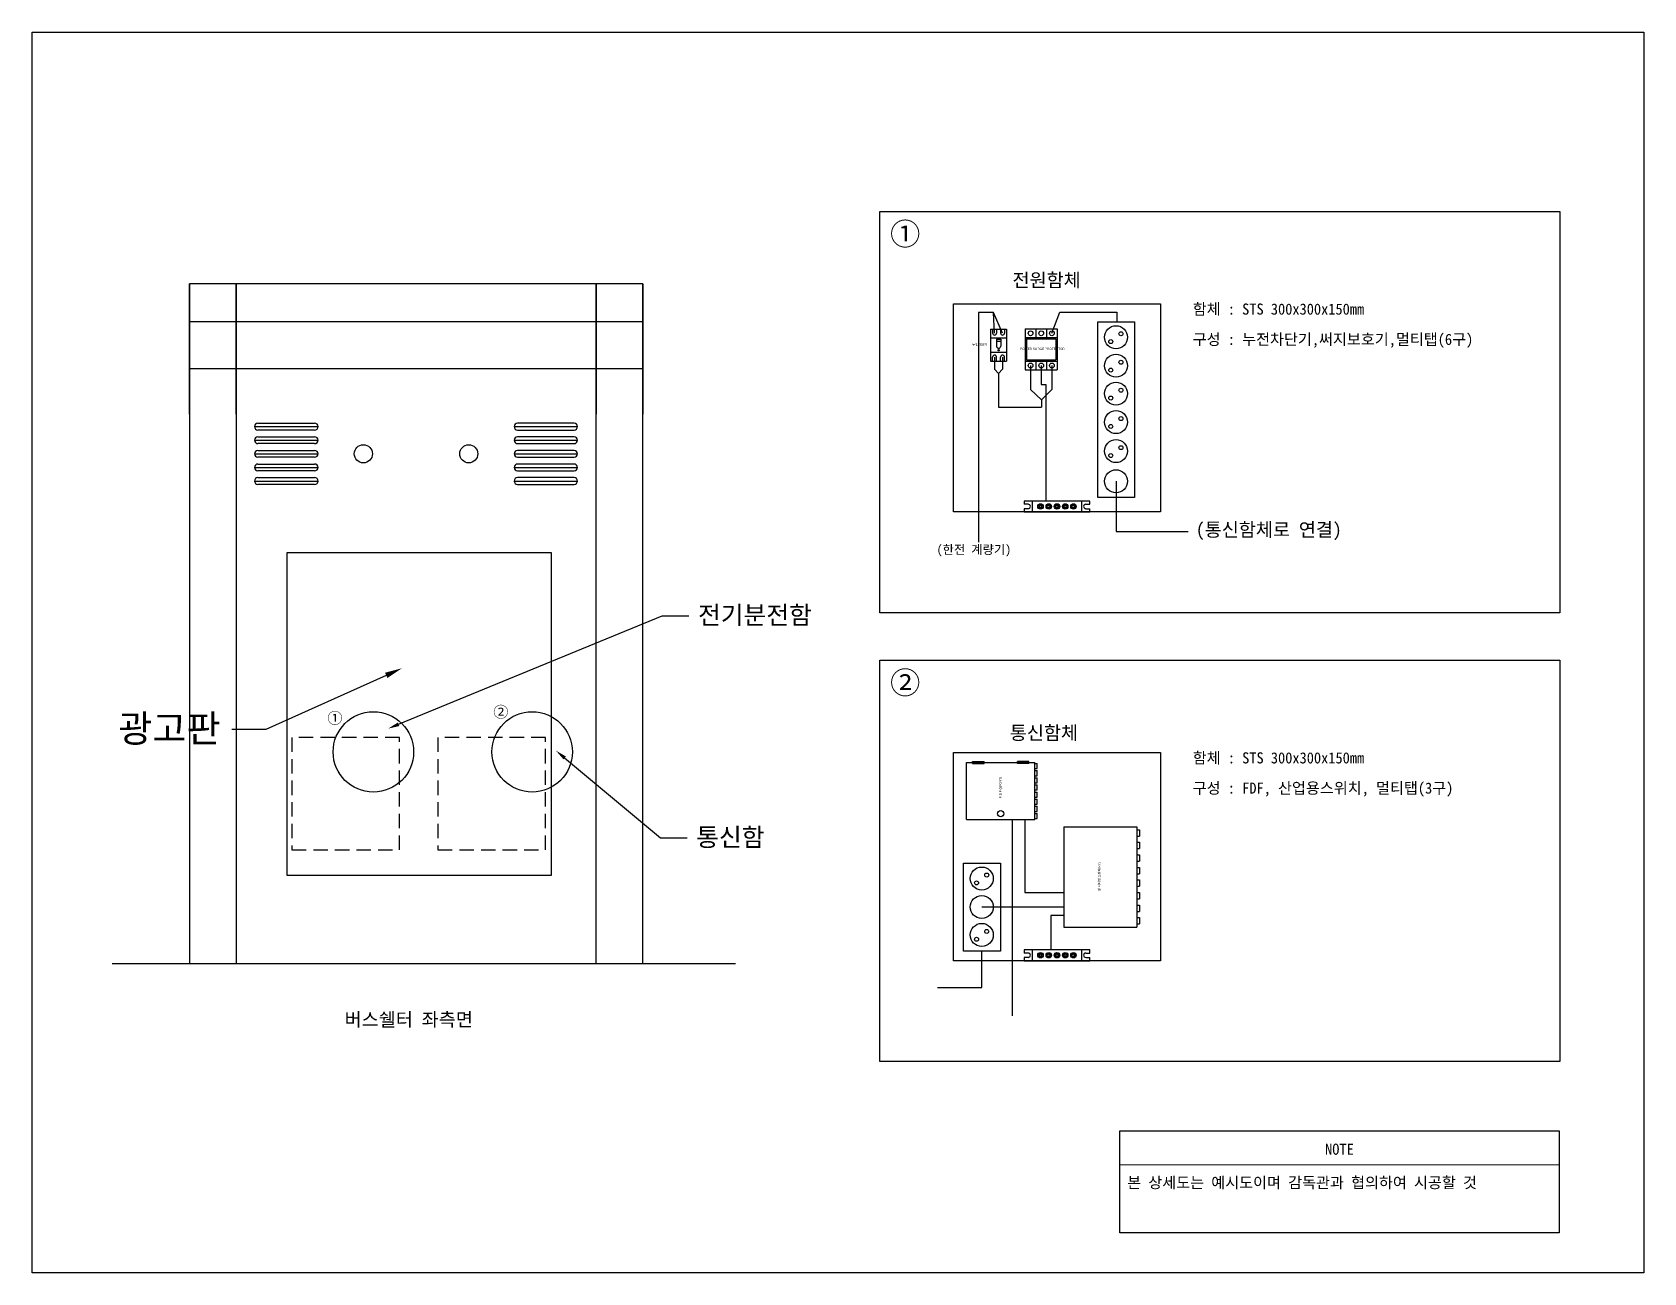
# Model space of a CAD drawing. Header units: millimetres. Extents: x -6 to 705, y -10 to 538.
import ezdxf
from ezdxf import colors
from ezdxf.entities.mleader import LeaderData, LeaderLine
from ezdxf.math import Vec2, Vec3

# ---------------------------------------------------------------- set-up
doc = ezdxf.new("R2010")
doc.units = ezdxf.units.MM
doc.linetypes.add('HIDDEN', pattern=[9.525, 6.35, -3.175])
doc.styles.add('GHS', font='Dotum.ttf', dxfattribs={"width": 0.9})
doc.styles.get("Standard").update_dxf_attribs({"font": 'GulimChe.ttf'})
doc.styles.add('굴림', font='GulimChe.ttf')

# ---------------------------------------------------------------- blocks, each defined once
blk = doc.blocks.new('A$C6F995DC5')
at = {"linetype": 'ByBlock'}
for p, q in [((96.8, 16.1), (0, 16.1)), ((0, 16.1), (0, 11.3)), ((6, 11.3), (0, 11.3)), ((0, 4.8), (0, 0)), ((6, 4.8), (0, 4.8)), ((12.1, 16.1), (12.1, 0)), ((22.2, 8.9), (23.3, 10.1)), ((23.1, 8.1), (22.2, 8.9)), ((22.2, 7.2), (23.1, 8.1)), ((23.3, 6.1), (22.2, 7.2)), ((23.3, 10.1), (24.2, 9.2)), ((24.2, 6.9), (23.3, 6.1)), ((24.2, 9.2), (25, 10.1)), ((25, 6.1), (24.2, 6.9)), ((25, 10.1), (26.2, 8.9)), ((26.2, 7.2), (25, 6.1)), ((26.2, 8.9), (25.3, 8.1)), ((25.3, 8.1), (26.2, 7.2)), ((34.3, 8.9), (35.4, 10.1)), ((35.1, 8.1), (34.3, 8.9)), ((34.3, 7.2), (35.1, 8.1)), ((35.4, 6.1), (34.3, 7.2)), ((35.4, 10.1), (36.3, 9.2)), ((36.3, 6.9), (35.4, 6.1)), ((36.3, 9.2), (37.1, 10.1)), ((37.1, 6.1), (36.3, 6.9)), ((37.1, 10.1), (38.3, 8.9)), ((38.3, 7.2), (37.1, 6.1)), ((38.3, 8.9), (37.4, 8.1)), ((37.4, 8.1), (38.3, 7.2)), ((46.4, 8.9), (47.5, 10.1)), ((47.2, 8.1), (46.4, 8.9)), ((46.4, 7.2), (47.2, 8.1)), ((47.5, 6.1), (46.4, 7.2)), ((47.5, 10.1), (48.4, 9.2)), ((48.4, 6.9), (47.5, 6.1)), ((48.4, 9.2), (49.2, 10.1)), ((49.2, 6.1), (48.4, 6.9)), ((49.2, 10.1), (50.4, 8.9)), ((50.4, 7.2), (49.2, 6.1)), ((50.4, 8.9), (49.5, 8.1)), ((49.5, 8.1), (50.4, 7.2)), ((58.5, 8.9), (59.6, 10.1)), ((59.3, 8.1), (58.5, 8.9)), ((58.5, 7.2), (59.3, 8.1)), ((59.6, 6.1), (58.5, 7.2)), ((59.6, 10.1), (60.5, 9.2)), ((60.5, 6.9), (59.6, 6.1)), ((60.5, 9.2), (61.3, 10.1)), ((61.3, 6.1), (60.5, 6.9)), ((61.3, 10.1), (62.5, 8.9)), ((62.5, 7.2), (61.3, 6.1)), ((62.5, 8.9), (61.6, 8.1)), ((61.6, 8.1), (62.5, 7.2)), ((70.6, 8.9), (71.7, 10.1)), ((71.4, 8.1), (70.6, 8.9)), ((70.6, 7.2), (71.4, 8.1)), ((71.7, 6.1), (70.6, 7.2)), ((71.7, 10.1), (72.6, 9.2)), ((72.6, 6.9), (71.7, 6.1)), ((72.6, 9.2), (73.4, 10.1)), ((73.4, 6.1), (72.6, 6.9)), ((73.4, 10.1), (74.6, 8.9)), ((74.6, 7.2), (73.4, 6.1)), ((74.6, 8.9), (73.7, 8.1)), ((73.7, 8.1), (74.6, 7.2)), ((84.7, 16.1), (84.7, 0)), ((90.7, 11.3), (96.8, 11.3)), ((90.7, 4.8), (96.8, 4.8)), ((96.8, 11.3), (96.8, 16.1)), ((96.8, 0), (96.8, 4.8)), ((0, 0), (96.8, 0))]:
    blk.add_line(p, q, dxfattribs=at)
for centre, radius in [((24.2, 8.1), 4.03), ((24.2, 8.1), 3.23), ((36.3, 8.1), 4.03), ((36.3, 8.1), 3.23), ((48.4, 8.1), 4.03), ((48.4, 8.1), 3.23), ((60.5, 8.1), 4.03), ((60.5, 8.1), 3.23), ((72.6, 8.1), 4.03), ((72.6, 8.1), 3.23)]:
    blk.add_circle(centre, radius, dxfattribs=at)
for centre, start, end in [((6, 8.1), 270, 90), ((90.7, 8.1), 90, 270)]:
    blk.add_arc(centre, 3.23, start, end, dxfattribs=at)

msp = doc.modelspace()

# ---------------------------------------------------------------- linework, layer by layer
for p, q in [((63.7, 423.99), (63.7, 426.64)), ((63.7, 426.64), (63.7, 280.93)), ((63.7, 369.14), (63.7, 426.64)), ((263.7, 426.64), (63.7, 426.64)), ((84.3, 369.14), (84.3, 426.64)), ((84.3, 426.64), (84.3, 281.57)), ((243.1, 126.64), (243.1, 426.64)), ((243.1, 426.64), (243.1, 369.14)), ((263.7, 426.64), (263.7, 369.14)), ((263.7, 126.64), (263.7, 426.64)), ((263.7, 409.88), (63.7, 409.88)), ((263.7, 389.18), (63.7, 389.18)), ((92.46, 363.64), (120.46, 363.64)), ((93.96, 365.14), (118.96, 365.14)), ((206.94, 363.64), (234.94, 363.64)), ((233.44, 365.14), (208.44, 365.14)), ((92.46, 357.64), (120.46, 357.64)), ((118.96, 362.14), (93.96, 362.14)), ((93.96, 359.14), (118.96, 359.14)), ((118.96, 356.14), (93.96, 356.14)), ((206.94, 357.64), (234.94, 357.64)), ((208.44, 362.14), (233.44, 362.14)), ((233.44, 359.14), (208.44, 359.14)), ((208.44, 356.14), (233.44, 356.14)), ((92.46, 351.64), (120.46, 351.64)), ((93.96, 353.14), (118.96, 353.14)), ((118.96, 350.14), (93.96, 350.14)), ((206.94, 351.64), (234.94, 351.64)), ((233.44, 353.14), (208.44, 353.14)), ((208.44, 350.14), (233.44, 350.14)), ((92.46, 345.64), (120.46, 345.64)), ((93.96, 347.14), (118.96, 347.14)), ((118.96, 344.14), (93.96, 344.14)), ((206.94, 345.64), (234.94, 345.64)), ((233.44, 347.14), (208.44, 347.14)), ((208.44, 344.14), (233.44, 344.14)), ((92.46, 339.64), (120.46, 339.64)), ((93.96, 341.14), (118.96, 341.14)), ((118.96, 338.14), (93.96, 338.14)), ((206.94, 339.64), (234.94, 339.64)), ((233.44, 341.14), (208.44, 341.14)), ((208.44, 338.14), (233.44, 338.14)), ((63.7, 280.93), (63.7, 126.64)), ((84.3, 281.57), (84.3, 126.64)), ((449.39, 147.96), (443.73, 147.96)), ((443.73, 147.96), (443.73, 132.86)), ((304.64, 126.64), (29.67, 126.64)), ((263.7, 126.64), (63.7, 126.64))]:
    msp.add_line(p, q)
at = {"color": 1}
for p, q in [((418.38, 413.91), (411.8, 413.91)), ((411.8, 413.91), (411.8, 312.71)), ((422.39, 404.91), (418.38, 413.91)), ((418.87, 404.91), (418.38, 413.91)), ((420.63, 387.03), (420.63, 372.26)), ((434.76, 390.6), (434.76, 379.97)), ((444.15, 390.6), (444.15, 379.97)), ((434.76, 379.97), (439.62, 375.5)), ((444.15, 379.97), (439.62, 375.5)), ((420.63, 372.26), (439.62, 372.26)), ((439.62, 375.5), (439.62, 372.26)), ((413.23, 151.72), (449.39, 151.72)), ((413.2, 116.13), (413.2, 132.22)), ((393.64, 116.13), (413.2, 116.13))]:
    msp.add_line(p, q, dxfattribs=at)
at = {"linetype": 'Continuous'}
for p, q in [((417.11, 406.65), (417.11, 392.56)), ((417.11, 406.65), (424.15, 406.65)), ((417.99, 406.65), (417.99, 404.91)), ((419.74, 406.65), (419.74, 404.91)), ((421.52, 406.65), (421.52, 404.91)), ((423.26, 406.65), (423.26, 404.91)), ((424.15, 406.65), (424.15, 392.56)), ((432.41, 406.75), (432.41, 388.64)), ((432.41, 406.75), (446.5, 406.75)), ((437.1, 406.75), (437.1, 402.92)), ((441.8, 406.75), (441.8, 402.92)), ((446.5, 406.75), (446.5, 388.64)), ((417.11, 402.74), (424.15, 402.74)), ((419.68, 402.21), (419.68, 399.17)), ((419.68, 402.21), (421.58, 402.21)), ((419.68, 401.32), (421.58, 401.32)), ((421.58, 402.21), (421.58, 399.17)), ((432.41, 402.92), (446.5, 402.92)), ((433.01, 402.32), (445.9, 402.32)), ((433.01, 402.32), (433.01, 393.07)), ((445.9, 402.32), (445.9, 393.07)), ((417.11, 396.47), (424.15, 396.47)), ((417.11, 392.56), (424.15, 392.56)), ((417.99, 392.56), (417.99, 394.3)), ((419.74, 392.56), (419.74, 394.3)), ((421.52, 392.56), (421.52, 394.3)), ((423.26, 392.56), (423.26, 394.3)), ((432.41, 392.48), (446.5, 392.48)), ((433.01, 393.07), (445.9, 393.07)), ((437.1, 392.48), (437.1, 388.64)), ((441.8, 392.48), (441.8, 388.64)), ((432.41, 388.64), (446.5, 388.64)), ((406.49, 215.46), (436.68, 215.46)), ((406.49, 190.3), (406.49, 215.46)), ((409.2, 215.09), (409.2, 215.83)), ((409.2, 215.83), (414.21, 215.83)), ((409.2, 215.09), (414.21, 215.09)), ((414.21, 215.09), (414.21, 215.83)), ((433.97, 215.83), (428.96, 215.83)), ((428.96, 215.09), (428.96, 215.83)), ((433.97, 215.09), (428.96, 215.09)), ((433.97, 215.09), (433.97, 215.83)), ((436.68, 190.3), (436.68, 215.46)), ((436.68, 215.01), (437.64, 215.01)), ((437.64, 212.77), (437.64, 215.01)), ((436.68, 212.77), (437.64, 212.77)), ((436.68, 211.87), (437.64, 211.87)), ((436.68, 209.62), (437.64, 209.62)), ((436.68, 208.72), (437.64, 208.72)), ((436.68, 206.48), (437.64, 206.48)), ((437.64, 209.62), (437.64, 211.87)), ((437.64, 206.48), (437.64, 208.72)), ((436.68, 205.58), (437.64, 205.58)), ((436.68, 203.33), (437.64, 203.33)), ((436.68, 202.43), (437.64, 202.43)), ((436.68, 200.19), (437.64, 200.19)), ((436.68, 199.29), (437.64, 199.29)), ((437.64, 203.33), (437.64, 205.58)), ((437.64, 200.19), (437.64, 202.43)), ((437.64, 197.04), (437.64, 199.29)), ((436.68, 197.04), (437.64, 197.04)), ((436.68, 196.14), (437.64, 196.14)), ((436.68, 193.9), (437.64, 193.9)), ((436.68, 193), (437.64, 193)), ((437.64, 193.9), (437.64, 196.14)), ((437.64, 190.75), (437.64, 193)), ((406.49, 190.3), (436.68, 190.3)), ((436.68, 190.75), (437.64, 190.75)), ((449.39, 187.15), (481.59, 187.15)), ((449.39, 187.15), (449.39, 142.88)), ((481.59, 187.15), (481.59, 142.88)), ((481.59, 185.79), (482.79, 185.79)), ((482.79, 185.79), (482.79, 182.98)), ((481.59, 182.98), (482.79, 182.98)), ((481.59, 180.25), (482.79, 180.25)), ((482.79, 180.25), (482.79, 177.45)), ((481.59, 177.45), (482.79, 177.45)), ((481.59, 174.72), (482.79, 174.72)), ((481.59, 171.91), (482.79, 171.91)), ((482.79, 174.72), (482.79, 171.91)), ((481.59, 169.19), (482.79, 169.19)), ((481.59, 166.38), (482.79, 166.38)), ((481.59, 163.65), (482.79, 163.65)), ((482.79, 169.19), (482.79, 166.38)), ((482.79, 163.65), (482.79, 160.84)), ((481.59, 160.84), (482.79, 160.84)), ((481.59, 158.12), (482.79, 158.12)), ((482.79, 158.12), (482.79, 155.31)), ((481.59, 155.31), (482.79, 155.31)), ((481.59, 152.58), (482.79, 152.58)), ((481.59, 149.77), (482.79, 149.77)), ((482.79, 152.58), (482.79, 149.77)), ((449.39, 142.88), (481.59, 142.88)), ((481.59, 147.05), (482.79, 147.05)), ((481.59, 144.24), (482.79, 144.24)), ((482.79, 147.05), (482.79, 144.24))]:
    msp.add_line(p, q, dxfattribs=at)
at = {"color": 1, "linetype": 'Continuous'}
for p, q in [((418.87, 394.3), (418.87, 388.95)), ((422.39, 394.3), (422.39, 388.95)), ((420.63, 387.03), (418.87, 388.95)), ((420.63, 387.03), (422.39, 388.95))]:
    msp.add_line(p, q, dxfattribs=at)
at = {"color": 5}
msp.add_line((426.84, 103.71), (426.84, 190.3), dxfattribs=at)
at = {"lineweight": 0}
for p, q in [((474.09, 52.9), (667.89, 52.9)), ((474.09, 37.94), (667.89, 37.94)), ((474.09, 37.94), (474.09, 8.01)), ((667.89, 37.94), (667.89, 8.01))]:
    msp.add_line(p, q, dxfattribs=at)
at = {"color": 7}
msp.add_lwpolyline([(705.24, -9.64), (-5.62, -9.64), (-5.62, 537.62), (705.24, 537.62)], close=True, dxfattribs=at)
for points in [[(368.24, 458.58), (668.28, 458.58), (668.28, 281.55), (368.24, 281.55)], [(400.73, 417.87), (492.07, 417.87), (492.07, 325.99), (400.73, 325.99)], [(464.45, 409.83), (480.65, 409.83), (480.65, 332.3), (464.45, 332.3)], [(106.65, 165.8), (223.36, 165.8), (223.36, 307.99), (106.65, 307.99)], [(368.24, 260.61), (668.28, 260.61), (668.28, 83.58), (368.24, 83.58)], [(400.73, 219.9), (492.07, 219.9), (492.07, 128.02), (400.73, 128.02)], [(405.24, 171.05), (421.44, 171.05), (421.44, 132.22), (405.24, 132.22)], [(474.09, 52.9), (667.89, 52.9), (667.89, 8.01), (474.09, 8.01)]]:
    msp.add_lwpolyline(points, close=True)
at = {"color": 1}
for points in [[(444.15, 404.8), (447.67, 414.17), (472.73, 414.17), (472.73, 409.83)], [(472.44, 339.53), (472.44, 317.39), (504.2, 317.39)]]:
    msp.add_lwpolyline(points, dxfattribs=at)
msp.add_lwpolyline([(439.45, 390.6), (439.45, 382.19), (441.46, 382.19), (441.46, 330.83)])
at = {"color": 1, "linetype": 'HIDDEN'}
for points in [[(108.86, 176.98), (156.41, 176.98), (156.41, 226.52), (108.86, 226.52)], [(173.3, 176.98), (220.85, 176.98), (220.85, 226.52), (173.3, 226.52)]]:
    msp.add_lwpolyline(points, close=True, dxfattribs=at)
at = {"color": 5}
msp.add_lwpolyline([(432.28, 190.3), (432.28, 158.06), (449.39, 158.06)], dxfattribs=at)
at = {"linetype": 'Continuous'}
for centre, radius in [((434.76, 404.8), 1.05), ((439.45, 404.8), 1.05), ((444.15, 404.8), 1.05), ((420.63, 397.31), 0.296), ((434.76, 390.6), 1.05), ((439.45, 390.6), 1.05), ((444.15, 390.6), 1.05), ((421.59, 192.85), 1.39)]:
    msp.add_circle(centre, radius, dxfattribs=at)
for centre, radius in [((472.44, 403.06), 5.07), ((474.61, 404.59), 0.876), ((470.12, 401.12), 0.876), ((472.44, 390.5), 5.07), ((474.61, 392.03), 0.876), ((470.12, 388.56), 0.876), ((472.44, 378.18), 5.07), ((470.12, 376.25), 0.876), ((474.61, 379.71), 0.876), ((472.44, 365.62), 5.07), ((470.12, 363.69), 0.876), ((474.61, 367.15), 0.876), ((140.46, 351.64), 4), ((186.94, 351.64), 4), ((472.44, 352.82), 5.07), ((470.12, 350.89), 0.876), ((474.61, 354.35), 0.876), ((472.44, 339.53), 5.07), ((144.85, 220.13), 17.73), ((214.9, 220.13), 17.73), ((413.23, 164.28), 5.07), ((415.4, 165.81), 0.876), ((413.23, 151.72), 5.07), ((410.91, 162.35), 0.876), ((413.23, 139.4), 5.07), ((410.91, 137.47), 0.876), ((415.4, 140.93), 0.876)]:
    msp.add_circle(centre, radius)
for centre, radius, start, end in [((418.87, 404.91), 0.874, 180, 0), ((420.63, 399.17), 0.952, 180, 0), ((422.39, 404.91), 0.874, 180, 0), ((418.87, 394.3), 0.874, 0, 180), ((422.39, 394.3), 0.874, 0, 180)]:
    msp.add_arc(centre, radius, start, end, dxfattribs=at)
for centre, start, end in [((93.96, 363.64), 90, 270), ((118.96, 363.64), 270, 90), ((208.44, 363.64), 90, 270), ((233.44, 363.64), 270, 90), ((93.96, 357.64), 90, 270), ((118.96, 357.64), 270, 90), ((208.44, 357.64), 90, 270), ((233.44, 357.64), 270, 90), ((93.96, 351.64), 90, 270), ((118.96, 351.64), 270, 90), ((208.44, 351.64), 90, 270), ((233.44, 351.64), 270, 90), ((93.96, 345.64), 90, 270), ((118.96, 345.64), 270, 90), ((208.44, 345.64), 90, 270), ((233.44, 345.64), 270, 90), ((93.96, 339.64), 90, 270), ((118.96, 339.64), 270, 90), ((208.44, 339.64), 90, 270), ((233.44, 339.64), 270, 90)]:
    msp.add_arc(centre, 1.5, start, end)

# ---------------------------------------------------------------- block references
at = {"xscale": 0.3, "yscale": 0.3, "zscale": 0.3}
for p in [(431.88, 325.99), (431.88, 128.02)]:
    msp.add_blockref('A$C6F995DC5', p, dxfattribs=at)

# ---------------------------------------------------------------- texts
at = {"style": 'GHS'}
for s, height, p in [('누전차단기', 1.006, (409.05, 399.29)), ('POWER SURGE PROTECTOR', 1.0063, (430.13, 397.41))]:
    msp.add_text(s, height=height, dxfattribs=at).set_placement(p)
for s, p in [('F.D.F (8PORT)', (421.95, 199.72)), ('광 이더넷 스위치(RT)', (465.58, 158.75))]:
    msp.add_text(s, height=1.0063, rotation=90, dxfattribs=at).set_placement(p)
at = {"lineweight": 0, "style": '굴림'}
for s, width, heights, insert, char_height, attachment_point in [('①', 52.7326, [20.54], (379.44, 448.05), 9.8, 5), ('전원함체', 42.9609, [19.32], (426.76, 427.94), 6, 4), ('함체 : STS 300x300x150mm', 204.1489, [20.54], (506.28, 415.22), 4.9, 4), ('구성 : 누전차단기,써지보호기,멀티탭(6구)', 136.578, [6.04], (506.28, 401.48), 4.9, 4), ('(통신함체로 연결)', 68.1621, [0], (507.66, 317.39), 6, 4), ('(한전 계량기)', 35.7108, [0], (393.34, 308.87), 4, 4), ('②', 33.089, [0], (379.44, 250.08), 9.8, 5), ('①', 52.7326, [20.54], (127.91, 234.74), 4.9, 5), ('②', 61.8735, [20.54], (201.09, 237.48), 4.9, 5), ('통신함체', 42.9609, [19.32], (425.59, 228.23), 6, 4), ('함체 : STS 300x300x150mm', 204.1489, [20.54], (506.28, 217.24), 4.9, 4), ('구성 : FDF, 산업용스위치, 멀티탭(3구)', 136.578, [6.04], (506.28, 203.51), 4.9, 4), ('버스쉘터 좌측면', 77.1385, [8.1], (132.17, 101.74), 6, 4), ('NOTE', 276.858, [20.54], (570.99, 44.83), 4.9, 5), ('본 상세도는 예시도이며 감독관과 협의하여 시공할 것', 204.1489, [20.54], (477.38, 29.87), 4.9, 4)]:
    msp.add_mtext_dynamic_manual_height_columns(s, width=width, gutter_width=20, heights=heights, dxfattribs=dict(at, insert=insert, char_height=char_height, attachment_point=attachment_point))

# ---------------------------------------------------------------- leaders
ml = msp.add_multileader_mtext('Standard')
ml.set_content('{\\fGulim|b0|i0|c129|p50;전기분전함}', color=256)
ml.set_leader_properties()
ml.build(insert=Vec2(0, 0))
ml.multileader.update_dxf_attribs({"dogleg_length": 30, "arrow_head_size": 5})
ctx = ml.context
ctx.base_point, ctx.char_height, ctx.arrow_head_size, ctx.landing_gap_size, ctx.plane_origin = Vec3(284.08, 280.23), 8, 5, 4, Vec3(225.4, 255.54)
notes = []
notes.append((ctx, [(0, (1, 1, 0), (272.31, 280.23), (1, 0), 11.77, [(0, [(151.35, 230.4)], 0, [])])]))
ctx.mtext.insert, ctx.mtext.flow_direction = Vec3(288.08, 284.5), 5
ml = msp.add_multileader_mtext('Standard')
ml.set_content('{\\fGulim|b0|i0|c129|p50;광고판}', color=256)
ml.set_leader_properties()
ml.build(insert=Vec2(0, 0))
ml.multileader.update_dxf_attribs({"dogleg_length": 150, "arrow_head_size": 7.7})
ctx = ml.context
ctx.base_point, ctx.char_height, ctx.arrow_head_size, ctx.landing_gap_size, ctx.plane_origin = Vec3(26.07, 230.02), 12, 7.7, 5, Vec3(157.53, 257.06)
ctx.text_align_type = 2
notes.append((ctx, [(0, (1, 1, 0), (97.47, 230.02), (-1, 0), 15, [(0, [(157.53, 257.06)], 0, [])])]))
ctx.mtext.insert, ctx.mtext.alignment, ctx.mtext.flow_direction = Vec3(77.47, 236.44), 3, 5
ml = msp.add_multileader_mtext('Standard')
ml.set_content('{\\fGulim|b0|i0|c129|p50;통신함}', color=256)
ml.set_leader_properties()
ml.build(insert=Vec2(0, 0))
ml.multileader.update_dxf_attribs({"dogleg_length": 30, "arrow_head_size": 5})
ctx = ml.context
ctx.base_point, ctx.char_height, ctx.arrow_head_size, ctx.landing_gap_size, ctx.plane_origin = Vec3(283.25, 182.25), 8, 5, 4, Vec3(225.4, 220.69)
notes.append((ctx, [(0, (1, 1, 0), (271.48, 182.25), (1, 0), 11.77, [(0, [(225.4, 220.69)], 0, [])])]))
ctx.mtext.insert, ctx.mtext.flow_direction = Vec3(287.25, 186.53), 5
for ctx, leaders in notes:
    for number, flags, end, landing, length, lines in leaders:
        leader = LeaderData()
        leader.index, (leader.has_last_leader_line, leader.has_dogleg_vector, leader.attachment_direction) = number, flags
        leader.last_leader_point, leader.dogleg_vector, leader.dogleg_length = Vec3(end), Vec3(landing), length
        for number, points, colour, breaks in lines:
            line = LeaderLine()
            line.index, line.vertices, line.color, line.breaks = number, Vec3.list(points), colors.encode_raw_color(colour), breaks
            leader.lines.append(line)
        ctx.leaders.append(leader)

doc.saveas('drawing.dxf')
